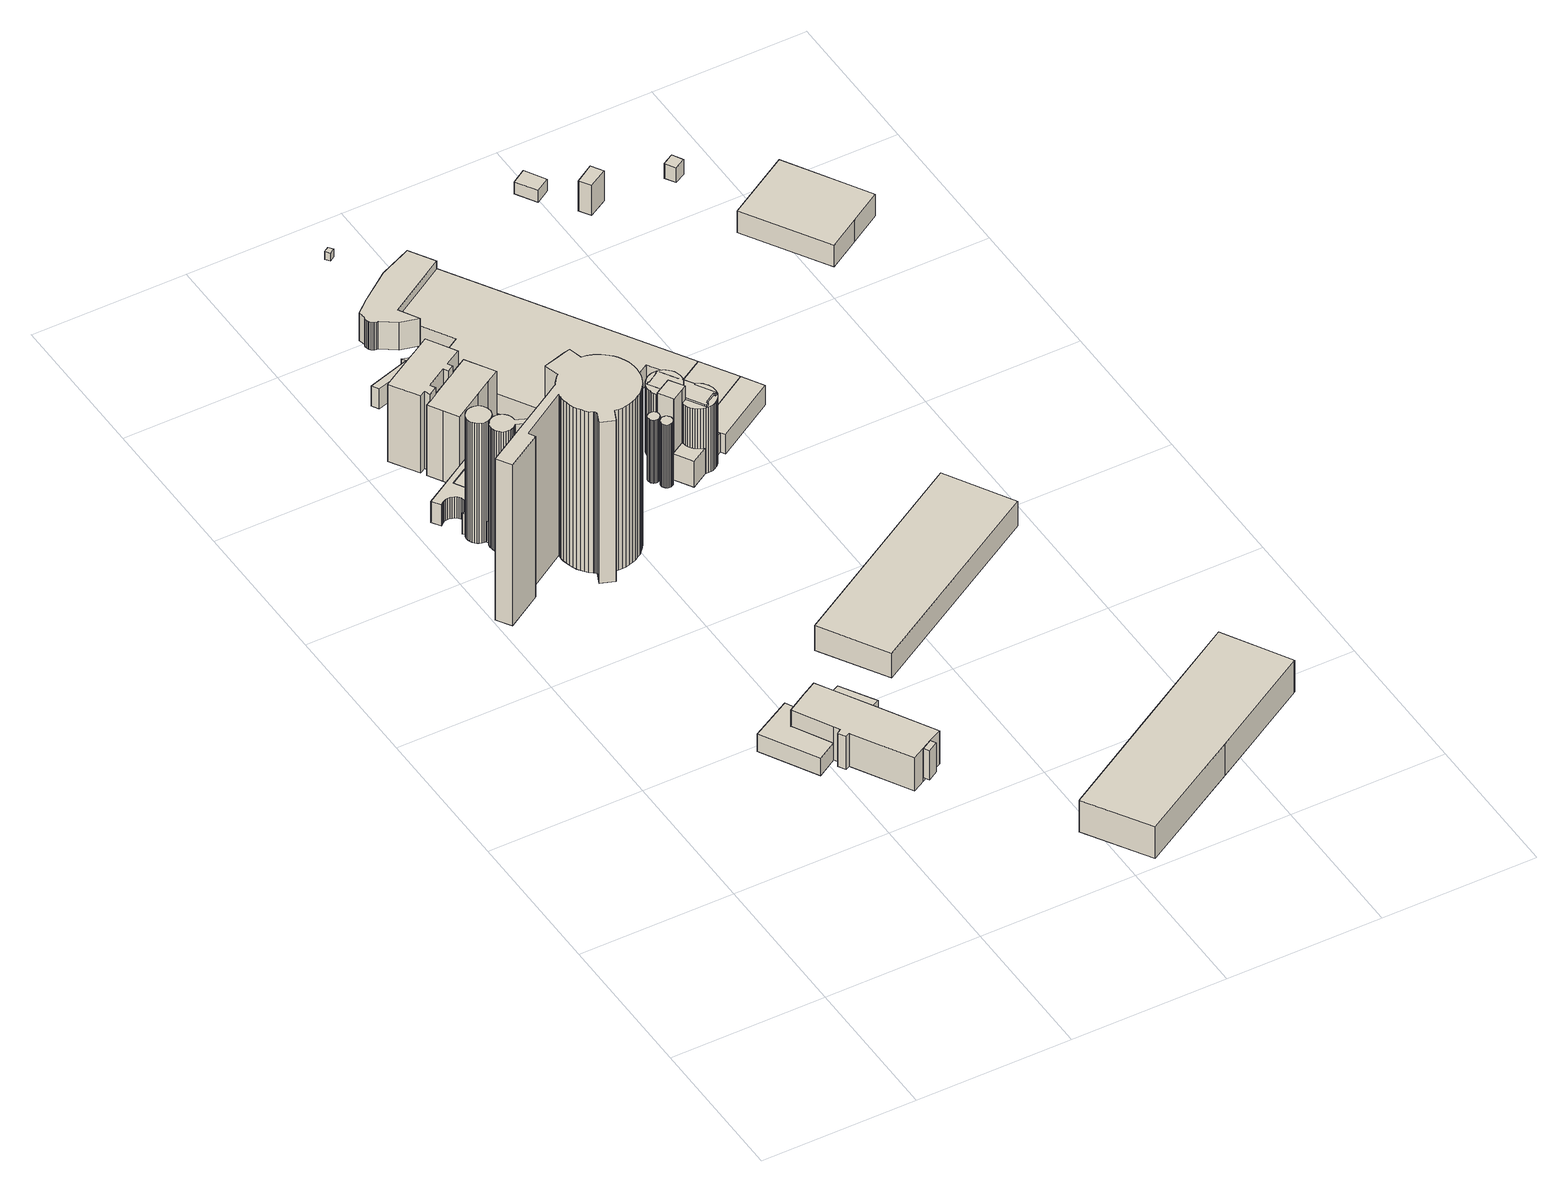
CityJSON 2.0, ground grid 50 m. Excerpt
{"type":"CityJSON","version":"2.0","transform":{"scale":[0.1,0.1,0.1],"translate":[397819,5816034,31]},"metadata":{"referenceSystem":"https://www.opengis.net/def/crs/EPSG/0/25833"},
"CityObjects":{
"building1":{"type":"Building","attributes":{"Gemeindeschluessel":"11000011","BezugspunktDach":"2200","function":"31001_2142","measuredHeight":44.64,"storeysAboveGround":2},"address":[{"country":"Germany","locality":"Berlin","thoroughfareNumber":"9 (28)","thoroughfareName":"Köpenicker Chaussee"}],"geometry":[{"type":"Solid","lod":"1","boundaries":[[[[0,1,2,3,4,5,6,7,8,9,10,11,12,13,14,15,16,17,18,19,20,21,22,23,24,25,26,27,28,29,30,31,32,33,34,35]],[[36,37,38,39,40,41,42,43,44,45,46,47,48,49,50,51,52,53,54,55,56,57,58,59,60,61,62,63,64,65,66,67,68,69,70,71]],[[36,71,35,34]],[[37,36,34,33]],[[38,37,33,32]],[[39,38,32,31]],[[40,39,31,30]],[[41,40,30,29]],[[42,41,29,28]],[[43,42,28,27]],[[44,43,27,26]],[[45,44,26,25]],[[46,45,25,24]],[[47,46,24,23]],[[48,47,23,22]],[[49,48,22,21]],[[50,49,21,20]],[[51,50,20,19]],[[52,51,19,18]],[[53,52,18,17]],[[54,53,17,16]],[[55,54,16,15]],[[56,55,15,14]],[[57,56,14,13]],[[58,57,13,12]],[[59,58,12,11]],[[60,59,11,10]],[[61,60,10,9]],[[62,61,9,8]],[[63,62,8,7]],[[64,63,7,6]],[[65,64,6,5]],[[66,65,5,4]],[[67,66,4,3]],[[68,67,3,2]],[[69,68,2,1]],[[70,69,1,0]],[[71,70,0,35]]]]}]},
"building2":{"type":"Building","attributes":{"Gemeindeschluessel":"11000011","function":"31001_2200"},"address":[{"country":"Germany","locality":"Berlin","thoroughfareNumber":"11 (6)","thoroughfareName":"Köpenicker Chaussee"}],"children":["building2-1","building2-2","building2-3"]},
"building2-1":{"type":"BuildingPart","attributes":{"BezugspunktDach":"2200","measuredHeight":12.26,"storeysAboveGround":3},"parents":["building2"],"geometry":[{"type":"MultiSurface","lod":"1","boundaries":[[[72,73,74,75,76,77,78,79,80,81,82,83,84,85]],[[86,87,88,89,90,91,92,93,94,95,96,97,98,99]],[[86,100,101,85,84]],[[87,86,84,83]],[[88,87,83,82]],[[89,88,82,81]],[[90,89,81,80]],[[91,90,80,79]],[[92,91,102,103,78]],[[93,92,78,77]],[[94,93,77,76]],[[95,94,76,75]],[[96,95,75,74]],[[97,96,74,73]],[[98,97,73,72]],[[101,104,98,72,85]],[[99,101,100,86]],[[79,78,103,102]],[[99,98,104,101]]]}]},
"building2-2":{"type":"BuildingPart","attributes":{"BezugspunktDach":"2200","measuredHeight":6.41,"storeysAboveGround":3},"parents":["building2"],"geometry":[{"type":"Solid","lod":"1","boundaries":[[[[105,104,101,100,106,107]],[[108,86,99,98,109,110]],[[108,110,107,106]],[[86,108,106,100]],[[99,86,99,101]],[[109,98,104,105]],[[110,109,105,107]],[[100,101,99,86]],[[98,99,101,104]]]]}]},
"building2-3":{"type":"BuildingPart","attributes":{"BezugspunktDach":"2200","measuredHeight":10.76,"storeysAboveGround":3},"parents":["building2"],"geometry":[{"type":"MultiSurface","lod":"1","boundaries":[[[111,112,79,78]],[[102,113,114,103]],[[113,102,79,112]],[[114,113,112,111]],[[103,114,111,78]],[[102,103,78,79,115]]]}]},
"building3":{"type":"Building","attributes":{"Gemeindeschluessel":"11000011","BezugspunktDach":"2200","function":"31001_2142","measuredHeight":44.87,"storeysAboveGround":2},"address":[{"country":"Germany","locality":"Berlin","thoroughfareNumber":"9 (26)","thoroughfareName":"Köpenicker Chaussee"}],"geometry":[{"type":"Solid","lod":"1","boundaries":[[[[116,117,118,119,120,121,122,123,124,125,126,127,128,129,130,131,132,133,134,135,136,137,138,139,140,141,142,143,144,145,146,147,148,149,11,150,151,152,153,154,155]],[[156,157,158,159,160,161,162,163,164,165,166,167,168,169,170,171,172,173,174,175,176,177,178,179,180,181,182,183,184,185,186,187,188,189,190,191,192,193,194,195,196]],[[156,196,155,154]],[[157,156,154,153]],[[158,157,153,152]],[[159,158,152,151]],[[160,159,151,150]],[[161,160,150,11]],[[162,161,11,149]],[[163,162,149,148]],[[164,163,148,147]],[[165,164,147,146]],[[166,165,146,145]],[[167,166,145,144]],[[168,167,144,143]],[[169,168,143,142]],[[170,169,142,141]],[[171,170,141,140]],[[172,171,140,139]],[[173,172,139,138]],[[174,173,138,137]],[[175,174,137,136]],[[176,175,136,135]],[[177,176,135,134]],[[178,177,134,133]],[[179,178,133,132]],[[180,179,132,131]],[[181,180,131,130]],[[182,181,130,129]],[[183,182,129,128]],[[184,183,128,127]],[[185,184,127,126]],[[186,185,126,125]],[[187,186,125,124]],[[188,187,124,123]],[[189,188,123,122]],[[190,189,122,121]],[[191,190,121,120]],[[192,191,120,119]],[[193,192,119,118]],[[194,193,118,117]],[[195,194,117,116]],[[196,195,116,155]]]]}]},
"building4":{"type":"Building","attributes":{"Gemeindeschluessel":"11000011","BezugspunktDach":"2200","function":"31001_2142","measuredHeight":59.9,"storeysAboveGround":1},"address":[{"country":"Germany","locality":"Berlin","thoroughfareNumber":"9 (20)","thoroughfareName":"Köpenicker Chaussee"}],"geometry":[{"type":"Solid","lod":"1","boundaries":[[[[197,198,199,200,201,202,203,204,205,206,207,208,209,210,211,212,213,214,215,216,217,218,219,220,221,222,223,224,225,226,227,228,229,230,231,232,233,234,235,236,237,238,239,240,241,242,243,244,245,246,247,248,249,250,251,252,253,254,255,256,257,258,259,260,261,262,263,264,265,266]],[[267,268,269,270,271,272,273,274,275,276,277,278,279,280,281,282,283,284,285,286,287,288,289,290,291,292,293,294,295,296,297,298,299,300,301,302,303,304,305,306,307,308,309,310,311,312,313,314,315,316,317,318,319,320,321,322,323,324,325,326,327,328,329,330,331,332,333,334,335,336]],[[267,336,266,265]],[[268,267,265,264]],[[269,268,264,263]],[[270,269,263,262]],[[271,270,262,261]],[[272,271,261,260]],[[273,272,260,259]],[[274,273,259,258]],[[275,274,258,257]],[[276,275,257,256]],[[277,276,256,255]],[[278,277,255,254]],[[279,278,254,253]],[[280,279,253,252]],[[281,280,252,251]],[[282,281,251,250]],[[283,282,250,249]],[[284,283,249,248]],[[285,284,248,247]],[[286,285,247,246]],[[287,286,246,245]],[[288,287,245,244]],[[289,288,244,243]],[[290,289,243,242]],[[291,290,242,241]],[[292,291,241,240]],[[293,292,240,239]],[[294,293,239,238]],[[295,294,238,237]],[[296,295,237,236]],[[297,296,236,235]],[[298,297,235,234]],[[299,298,234,233]],[[300,299,233,232]],[[301,300,232,231]],[[302,301,231,230]],[[303,302,230,229]],[[304,303,229,228]],[[305,304,228,227]],[[306,305,227,226]],[[307,306,226,225]],[[308,307,225,224]],[[309,308,224,223]],[[310,309,223,222]],[[311,310,222,221]],[[312,311,221,220]],[[313,312,220,219]],[[314,313,219,218]],[[315,314,218,217]],[[316,315,217,216]],[[317,316,216,215]],[[318,317,215,214]],[[319,318,214,213]],[[320,319,213,212]],[[321,320,212,211]],[[322,321,211,210]],[[323,322,210,209]],[[324,323,209,208]],[[325,324,208,207]],[[326,325,207,206]],[[327,326,206,205]],[[328,327,205,204]],[[329,328,204,203]],[[330,329,203,202]],[[331,330,202,201]],[[332,331,201,200]],[[333,332,200,199]],[[334,333,199,198]],[[335,334,198,197]],[[336,335,197,266]]]]}]},
"building5":{"type":"Building","attributes":{"Gemeindeschluessel":"11000011","function":"31001_2142"},"address":[{"country":"Germany","locality":"Berlin","thoroughfareNumber":"9 (19)","thoroughfareName":"Köpenicker Chaussee"}],"children":["building5-1","building5-2","building5-3"]},
"building5-1":{"type":"BuildingPart","attributes":{"BezugspunktDach":"2200","measuredHeight":20.44,"storeysAboveGround":2},"parents":["building5"],"geometry":[{"type":"MultiSurface","lod":"1","boundaries":[[[337,338,339,340,341,342]],[[343,344,345,346,347,348]],[[343,348,342,341]],[[344,343,341,340]],[[345,344,340,339]],[[346,345,339,338]],[[349,350,338,337]],[[347,346,174,175]],[[348,347,337,342]],[[175,174,350,349]]]}]},
"building5-2":{"type":"BuildingPart","attributes":{"BezugspunktDach":"2200","measuredHeight":7.85,"storeysAboveGround":2},"parents":["building5"],"geometry":[{"type":"MultiSurface","lod":"1","boundaries":[[[351,352,353,354,355,356,357,358,359,360,361,362,363,364,365,366,367,368,369,370,371,372,373,374,375,376,377,371,378,379,380,381,382,383,384,385,386,387,388,389,390,391,392,393,394,395,396,397,398,399,400,401,395,402,403,404,405,406,407,408,409,410,411,412,413,350,349,414,415,416,417,418,419]],[[420,421,422,423,424,175,174,173,172,171,170,169,168,167,166,165,164,163,162,161,160,159,158,425,426,427,161,428,429,430,431,432,433,434,435,436,437,438,439,440,441,442,443,444,445,446,447,448,449,450,451,445,452,453,454,455,456,457,458,459,460,461,462,463,464,465,466,467,468,469,470,471,472]],[[420,472,419,418]],[[421,420,418,417]],[[423,422,416,415]],[[424,423,415,414]],[[175,424,414,349]],[[173,174,350,413]],[[172,173,413,412]],[[171,172,412,411]],[[170,171,411,410]],[[169,170,410,409]],[[168,169,409,408]],[[167,168,408,407]],[[166,167,407,406]],[[165,166,406,405]],[[164,165,405,404]],[[163,164,404,403]],[[162,163,403,402]],[[161,162,402,395]],[[160,161,395,401]],[[159,160,401,400]],[[158,159,400,399]],[[425,158,399,398]],[[426,425,398,397]],[[427,426,397,396]],[[161,427,396,395]],[[428,161,395,394]],[[429,428,394,393]],[[430,429,393,392]],[[431,430,392,391]],[[432,431,391,390]],[[433,432,390,389]],[[434,433,389,388]],[[435,434,388,387]],[[436,435,387,386]],[[437,436,386,385]],[[438,437,385,384]],[[439,438,384,383]],[[440,439,383,382]],[[441,440,382,381]],[[442,441,381,380]],[[443,442,380,379]],[[444,443,379,378]],[[445,444,378,371]],[[446,445,371,377]],[[447,446,377,376]],[[448,447,376,375]],[[449,448,375,374]],[[450,449,374,373]],[[451,450,373,372]],[[445,451,372,371]],[[452,445,371,370]],[[453,452,370,369]],[[454,453,369,368]],[[455,454,368,367]],[[456,455,367,366]],[[457,456,366,365]],[[458,457,365,364]],[[459,458,364,363]],[[460,459,363,362]],[[461,460,362,361]],[[462,461,361,360]],[[463,462,360,359]],[[464,463,359,358]],[[465,464,358,357]],[[466,465,357,356]],[[467,466,356,355]],[[468,467,355,354]],[[469,468,354,353]],[[470,469,353,352]],[[471,470,352,351]],[[472,471,351,419]],[[422,421,417,416]],[[175,473,349,350,174]]]}]},
"building5-3":{"type":"BuildingPart","attributes":{"BezugspunktDach":"2200","measuredHeight":7.86,"storeysAboveGround":2},"parents":["building5"],"geometry":[{"type":"MultiSurface","lod":"1","boundaries":[[[416,474,475,476,477,417]],[[478,479,480,481,482,483]],[[478,483,417,477]],[[479,478,477,476]],[[480,479,476,475]],[[481,480,475,474]],[[482,481,474,416]],[[483,482,422,421]],[[421,422,416,417]]]}]},
"building6":{"type":"Building","attributes":{"Gemeindeschluessel":"11000011","BezugspunktDach":"2200","function":"51009_1610","measuredHeight":11.02,"storeysAboveGround":0},"address":[{"country":"Germany","locality":"Berlin"}],"geometry":[{"type":"Solid","lod":"1","boundaries":[[[[81,484,485,82]],[[486,487,488,489]],[[486,489,82,485]],[[487,486,485,484]],[[488,487,484,81]],[[489,488,81,82]]]]}]},
"building7":{"type":"Building","attributes":{"Gemeindeschluessel":"11000011","BezugspunktDach":"2200","function":"31001_2111","measuredHeight":28.66,"storeysAboveGround":1},"address":[{"country":"Germany","locality":"Berlin","thoroughfareNumber":"9 (25)","thoroughfareName":"Köpenicker Chaussee"}],"geometry":[{"type":"Solid","lod":"1","boundaries":[[[[490,491,492,493,494,495,496,497,498,499,500,501,502,503]],[[504,505,506,507,508,509,510,511,512,513,514,515,516,517]],[[504,517,503,502]],[[505,504,502,501]],[[506,505,501,500]],[[507,506,500,499]],[[508,507,499,498]],[[509,508,498,497]],[[510,509,497,496]],[[511,510,496,495]],[[512,511,495,494]],[[513,512,494,493]],[[514,513,493,492]],[[515,514,492,491]],[[516,515,491,490]],[[517,516,490,503]]]]}]},
"building8":{"type":"Building","attributes":{"Gemeindeschluessel":"11000011","function":"31001_2111"},"address":[{"country":"Germany","locality":"Berlin","thoroughfareNumber":"9 (16)","thoroughfareName":"Köpenicker Chaussee"}],"children":["building8-1","building8-2"]},
"building8-1":{"type":"BuildingPart","attributes":{"BezugspunktDach":"2200","measuredHeight":29.69,"storeysAboveGround":1},"parents":["building8"],"geometry":[{"type":"Solid","lod":"1","boundaries":[[[[518,519,520,521,522,523,524,525,526,527,528,529]],[[514,530,531,532,509,533,534,535,536,537,538,539]],[[514,539,529,528]],[[530,514,528,527]],[[531,530,527,526]],[[532,531,526,525]],[[509,532,525,524]],[[533,509,524,523]],[[534,533,523,522]],[[535,534,522,521]],[[536,535,521,520],[540,541,542,543,544,535]],[[537,536,520,519]],[[538,537,519,518]],[[539,538,518,529]],[[542,541,540,543]],[[540,535,544,543]]]]}]},
"building8-2":{"type":"BuildingPart","attributes":{"BezugspunktDach":"2200","measuredHeight":11.28,"storeysAboveGround":1},"parents":["building8"],"geometry":[{"type":"MultiSurface","lod":"1","boundaries":[[[545,546,547,548,549,544,543,542]],[[540,535,550,551,552,553,554,541]],[[550,535,544,549]],[[551,550,549,548]],[[552,551,548,547]],[[553,552,547,546]],[[554,553,546,545]],[[541,554,545,542]],[[540,541,542,543]],[[540,543,544,535,555]]]}]},
"building9":{"type":"Building","attributes":{"Gemeindeschluessel":"11000011","BezugspunktDach":"2200","function":"31001_2111","measuredHeight":7.75,"storeysAboveGround":2},"address":[{"country":"Germany","locality":"Berlin","thoroughfareNumber":"9 (18)","thoroughfareName":"Köpenicker Chaussee"}],"geometry":[{"type":"Solid","lod":"1","boundaries":[[[[556,557,558,559,560,561,562,563,564,565]],[[482,481,480,566,567,568,569,570,571,572]],[[482,572,565,564]],[[481,482,564,563]],[[480,481,563,562]],[[566,480,562,561]],[[567,566,561,560]],[[568,567,560,559]],[[569,568,559,558]],[[570,569,558,557]],[[571,570,557,556]],[[572,571,556,565]]]]}]},
"building10":{"type":"Building","attributes":{"Gemeindeschluessel":"11000011","BezugspunktDach":"2200","function":"31001_2142","measuredHeight":23.36,"storeysAboveGround":1},"address":[{"country":"Germany","locality":"Berlin","thoroughfareNumber":"9 (6)","thoroughfareName":"Köpenicker Chaussee"}],"geometry":[{"type":"Solid","lod":"1","boundaries":[[[[573,574,575,576,577,578,579,580,581,582,583,584,585,586,587,588,589,590,591,592,593,594,595,596,597,598]],[[599,600,601,602,603,604,605,606,607,608,609,610,611,612,613,614,615,616,617,618,619,620,621,622,623,624]],[[599,624,598,597]],[[600,599,597,596]],[[601,600,596,595]],[[602,601,595,594]],[[603,602,594,593]],[[604,603,593,592]],[[605,604,592,591]],[[606,605,591,590]],[[607,606,590,589]],[[608,607,589,588]],[[609,608,588,587]],[[610,609,587,586]],[[611,610,586,585]],[[612,611,585,584]],[[613,612,584,583]],[[614,613,583,582]],[[615,614,582,581]],[[616,615,581,580]],[[617,616,580,579]],[[618,617,579,578]],[[619,618,578,577]],[[620,619,577,576]],[[621,620,576,575]],[[622,621,575,574]],[[623,622,574,573]],[[624,623,573,598]]]]}]},
"building11":{"type":"Building","attributes":{"Gemeindeschluessel":"11000011","BezugspunktDach":"2200","function":"31001_2142","measuredHeight":23.46,"storeysAboveGround":1},"address":[{"country":"Germany","locality":"Berlin","thoroughfareNumber":"9 (7)","thoroughfareName":"Köpenicker Chaussee"}],"geometry":[{"type":"Solid","lod":"1","boundaries":[[[[625,626,627,628,629,630,631,632,633,634,635,636,637,638,639,640,641,642,643,644,645,646,647,648,649,650]],[[651,652,653,654,655,656,657,658,659,660,661,662,663,664,665,666,667,668,669,670,671,672,673,674,675,676]],[[651,676,650,649]],[[652,651,649,648]],[[653,652,648,647]],[[654,653,647,646]],[[655,654,646,645]],[[656,655,645,644]],[[657,656,644,643]],[[658,657,643,642]],[[659,658,642,641]],[[660,659,641,640]],[[661,660,640,639]],[[662,661,639,638]],[[663,662,638,637]],[[664,663,637,636]],[[665,664,636,635]],[[666,665,635,634]],[[667,666,634,633]],[[668,667,633,632]],[[669,668,632,631]],[[670,669,631,630]],[[671,670,630,629]],[[672,671,629,628]],[[673,672,628,627]],[[674,673,627,626]],[[675,674,626,625]],[[676,675,625,650]]]]}]},
"building12":{"type":"Building","attributes":{"Gemeindeschluessel":"11000011","BezugspunktDach":"2200","function":"31001_2020","measuredHeight":10.22,"storeysAboveGround":3},"address":[{"country":"Germany","locality":"Berlin","thoroughfareNumber":"10, 9","thoroughfareName":"Köpenicker Chaussee"}],"geometry":[{"type":"Solid","lod":"1","boundaries":[[[[677,678,679,680,681,682,683,684,685,686,687,688,689,690,691,692,693,694,695]],[[696,697,698,699,700,701,702,703,704,705,706,707,708,709,710,711,712,713,714]],[[696,714,695,694]],[[697,696,694,693]],[[698,697,693,692]],[[699,698,692,691]],[[700,699,691,690]],[[701,700,690,689]],[[702,701,689,688]],[[703,702,688,687]],[[704,703,687,686]],[[705,704,686,685]],[[706,705,685,684]],[[707,706,684,683]],[[708,707,683,682]],[[709,708,682,681]],[[710,709,681,680]],[[711,710,680,679]],[[712,711,679,678]],[[713,712,678,677]],[[714,713,677,695]]]]}]},
"building13":{"type":"Building","attributes":{"Gemeindeschluessel":"11000011","BezugspunktDach":"2200","function":"31001_2521","measuredHeight":2.94,"storeysAboveGround":1},"address":[{"country":"Germany","locality":"Berlin","thoroughfareNumber":"9 (8)","thoroughfareName":"Köpenicker Chaussee"}],"geometry":[{"type":"Solid","lod":"1","boundaries":[[[[715,716,717,718]],[[719,720,721,722]],[[719,722,718,717]],[[720,719,717,716]],[[721,720,716,715]],[[722,721,715,718]]]]}]},
"building14":{"type":"Building","attributes":{"Gemeindeschluessel":"11000011","BezugspunktDach":"2200","function":"31001_2143","measuredHeight":9.58,"storeysAboveGround":1},"address":[{"country":"Germany","locality":"Berlin","thoroughfareNumber":"9 (5)","thoroughfareName":"Köpenicker Chaussee"}],"geometry":[{"type":"Solid","lod":"1","boundaries":[[[[723,724,725,726,727,728,729]],[[730,731,732,733,734,735,736]],[[730,736,729,728]],[[731,730,728,727]],[[732,731,727,726]],[[733,732,726,725]],[[734,733,725,724]],[[735,734,724,723]],[[736,735,723,729]]]]}]},
"building15":{"type":"Building","attributes":{"Gemeindeschluessel":"11000011","BezugspunktDach":"2200","function":"31001_2143","measuredHeight":7.38,"storeysAboveGround":1},"address":[{"country":"Germany","locality":"Berlin","thoroughfareNumber":"9 (1)","thoroughfareName":"Köpenicker Chaussee"}],"geometry":[{"type":"Solid","lod":"1","boundaries":[[[[737,738,739,740,741,742,743,744,745,746,747,748,749,750,751,752,753,754,755,756,757,758,759,760,761,762,763,764,765,766,767,768,769,770,771,772]],[[773,774,775,776,777,701,700,699,778,779,780,781,782,783,784,785,786,787,788,789,790,791,792,793,794,795,796,797,798,799,800,801,802,803,804,805]],[[773,805,772,771]],[[774,773,771,770]],[[775,774,770,769]],[[776,775,769,768]],[[777,776,768,767]],[[701,777,767,766]],[[700,701,766,765]],[[699,700,765,764]],[[778,699,764,763]],[[779,778,763,762]],[[780,779,762,761]],[[781,780,761,760]],[[782,781,760,759]],[[783,782,759,758]],[[784,783,758,757]],[[785,784,757,756]],[[786,785,756,755]],[[787,786,755,754]],[[788,787,754,753]],[[789,788,753,752]],[[790,789,752,751]],[[791,790,751,750]],[[792,791,750,749]],[[793,792,749,748]],[[794,793,748,747]],[[795,794,747,746]],[[796,795,746,745]],[[797,796,745,744]],[[798,797,744,743]],[[799,798,743,742]],[[800,799,742,741]],[[801,800,741,740]],[[802,801,740,739]],[[803,802,739,738]],[[804,803,738,737]],[[805,804,737,772]]]]}]},
"building16":{"type":"Building","attributes":{"Gemeindeschluessel":"11000011","BezugspunktDach":"2200","function":"31001_2140","measuredHeight":24.98,"storeysAboveGround":1},"address":[{"country":"Germany","locality":"Berlin","thoroughfareNumber":"9 (21)","thoroughfareName":"Köpenicker Chaussee"}],"geometry":[{"type":"Solid","lod":"1","boundaries":[[[[806,807,808,809,810,811,812,813,814,815,816,817,818,819,820,821,822,823,824,825,826,827,828,829,830,831,832,833,834,835,836,837,838,839,840,841,842,843,844,845,846,847]],[[848,849,850,851,852,853,854,855,856,857,858,859,860,861,862,863,864,865,866,867,868,869,870,871,872,873,874,875,876,877,878,879,880,881,882,883,884,885,886,887,888,889]],[[848,889,847,846]],[[849,848,846,845]],[[850,849,845,844]],[[851,850,844,843]],[[852,851,843,842]],[[853,852,842,841]],[[854,853,841,840]],[[855,854,840,839]],[[856,855,839,838]],[[857,856,838,837]],[[858,857,837,836]],[[859,858,836,835]],[[860,859,835,834]],[[861,860,834,833]],[[862,861,833,832]],[[863,862,832,831]],[[864,863,831,830]],[[865,864,830,829]],[[866,865,829,828]],[[867,866,828,827]],[[868,867,827,826]],[[869,868,826,825]],[[870,869,825,824]],[[871,870,824,823]],[[872,871,823,822]],[[873,872,822,821]],[[874,873,821,820]],[[875,874,820,819]],[[876,875,819,818]],[[877,876,818,817]],[[878,877,817,816]],[[879,878,816,815]],[[880,879,815,814]],[[881,880,814,813]],[[882,881,813,812]],[[883,882,812,811]],[[884,883,811,810]],[[885,884,810,809]],[[886,885,809,808]],[[887,886,808,807]],[[888,887,807,806]],[[889,888,806,847]]]]}]},
"building17":{"type":"Building","attributes":{"Gemeindeschluessel":"11000011","function":"31001_2111"},"address":[{"country":"Germany","locality":"Berlin","thoroughfareNumber":"9 (4)","thoroughfareName":"Köpenicker Chaussee"}],"children":["building17-1","building17-2"]},
"building17-1":{"type":"BuildingPart","attributes":{"BezugspunktDach":"2200","measuredHeight":26.14,"storeysAboveGround":1},"parents":["building17"],"geometry":[{"type":"MultiSurface","lod":"1","boundaries":[[[890,891,892,893,894,895,896,897,898,899,900,901,902,824,903,904,905,906,907,908,909,910,911,912]],[[913,914,915,916,917,918,919,920,921,870,922,923,924,925,926,927,928,929,930,734,931,733,932,933]],[[913,933,912,911]],[[914,913,911,910]],[[915,914,910,909]],[[916,915,909,908]],[[917,916,908,907]],[[918,917,907,906]],[[919,918,906,905]],[[920,919,905,904]],[[921,920,904,903]],[[870,921,903,824]],[[922,870,824,902]],[[923,922,902,901]],[[924,923,901,900]],[[925,924,900,899]],[[926,925,899,898]],[[927,926,898,897]],[[928,927,897,896]],[[929,928,896,895]],[[930,929,895,894]],[[734,930,894,893]],[[931,734,893,892]],[[733,931,892,891]],[[932,934,935,890]],[[933,932,890,912]],[[733,891,935,934]]]}]},
"building17-2":{"type":"BuildingPart","attributes":{"BezugspunktDach":"2200","measuredHeight":29.32,"storeysAboveGround":1},"parents":["building17"],"geometry":[{"type":"MultiSurface","lod":"1","boundaries":[[[936,937,938,939,940,941,942]],[[882,934,733,732,731,730,943]],[[882,943,942,941]],[[934,882,941,940]],[[891,935,940,939]],[[732,733,939,938]],[[731,732,938,937]],[[730,731,937,936]],[[943,730,936,942]],[[944,733,934,935,891]]]}]},
"building18":{"type":"Building","attributes":{"Gemeindeschluessel":"11000011","BezugspunktDach":"2200","function":"31001_2140","measuredHeight":24.39,"storeysAboveGround":1},"address":[{"country":"Germany","locality":"Berlin","thoroughfareNumber":"9 (22)","thoroughfareName":"Köpenicker Chaussee"}],"geometry":[{"type":"Solid","lod":"1","boundaries":[[[[945,946,947,948,949,950,951,952,953,954,955,956,957,958,959,960,961,962,963,964,965,966,967,968,969,970,971,972,973,974,975,976,977,978,979,980,981,982,983,984,985,986,987]],[[988,989,990,991,992,993,994,995,996,997,998,922,999,1000,1001,1002,1003,1004,1005,1006,1007,1008,1009,1010,1011,1012,1013,1014,1015,1016,1017,1018,1019,1020,1021,1022,1023,1024,1025,1026,1027,1028,732]],[[988,732,987,986]],[[989,988,986,985]],[[990,989,985,984]],[[991,990,984,983]],[[992,991,983,982]],[[993,992,982,981]],[[994,993,981,980]],[[995,994,980,979]],[[996,995,979,978]],[[997,996,978,977]],[[998,997,977,976]],[[922,998,976,975]],[[999,922,975,974]],[[1000,999,974,973]],[[1001,1000,973,972]],[[1002,1001,972,971]],[[1003,1002,971,970]],[[1004,1003,970,969]],[[1005,1004,969,968]],[[1006,1005,968,967]],[[1007,1006,967,966]],[[1008,1007,966,965]],[[1009,1008,965,964]],[[1010,1009,964,963]],[[1011,1010,963,962]],[[1012,1011,962,961]],[[1013,1012,961,960]],[[1014,1013,960,959]],[[1015,1014,959,958]],[[1016,1015,958,957]],[[1017,1016,957,956]],[[1018,1017,956,955]],[[1019,1018,955,954]],[[1020,1019,954,953]],[[1021,1020,953,952]],[[1022,1021,952,951]],[[1023,1022,951,950]],[[1024,1023,950,949]],[[1025,1024,949,948]],[[1026,1025,948,947]],[[1027,1026,947,946]],[[1028,1027,946,945]],[[732,1028,945,987]]]]}]},
"building19":{"type":"Building","attributes":{"Gemeindeschluessel":"11000011","BezugspunktDach":"2200","function":"31001_2143","measuredHeight":11.82,"storeysAboveGround":1},"address":[{"country":"Germany","locality":"Berlin","thoroughfareNumber":"11, 12, 13, 14","thoroughfareName":"Köpenicker Chaussee"}],"geometry":[{"type":"Solid","lod":"1","boundaries":[[[[1029,1030,1031,1032,1033,1034,1035,1036]],[[1037,1038,1039,1040,1041,1042,1043,1044]],[[1037,1044,1036,1035]],[[1038,1037,1035,1034]],[[1039,1038,1034,1033]],[[1040,1039,1033,1032]],[[1041,1040,1032,1031]],[[1042,1041,1031,1030]],[[1043,1042,1030,1029]],[[1044,1043,1029,1036]]]]}]},
"building20":{"type":"Building","attributes":{"Gemeindeschluessel":"11000011","BezugspunktDach":"2200","function":"31001_2120","measuredHeight":7.05,"storeysAboveGround":1},"address":[{"country":"Germany","locality":"Berlin","thoroughfareNumber":"9 (3)","thoroughfareName":"Köpenicker Chaussee"}],"geometry":[{"type":"Solid","lod":"1","boundaries":[[[[1045,1046,1047,1048,1049,1050,1051,1052,1053,1054,1055]],[[1056,1057,1058,925,924,923,922,870,921,920,919]],[[1056,919,1055,1054]],[[1057,1056,1054,1053]],[[1058,1057,1053,1052]],[[925,1058,1052,1051]],[[924,925,1051,1050]],[[923,924,1050,1049]],[[922,923,1049,1048]],[[870,922,1048,1047]],[[921,870,1047,1046]],[[920,921,1046,1045]],[[919,920,1045,1055]]]]}]},
"building21":{"type":"Building","attributes":{"Gemeindeschluessel":"11000011","BezugspunktDach":"2200","function":"31001_2143","measuredHeight":9.21,"storeysAboveGround":1},"address":[{"country":"Germany","locality":"Berlin","thoroughfareNumber":"11 (1)","thoroughfareName":"Köpenicker Chaussee"}],"geometry":[{"type":"Solid","lod":"1","boundaries":[[[[1059,1060,1061,1062]],[[1063,1064,1065,1066]],[[1063,1066,1062,1061]],[[1064,1063,1061,1060]],[[1065,1064,1060,1059]],[[1066,1065,1059,1062]]]]}]},
"building22":{"type":"Building","attributes":{"Gemeindeschluessel":"11000011","function":"31001_2120"},"address":[{"country":"Germany","locality":"Berlin","thoroughfareNumber":"9 (2)","thoroughfareName":"Köpenicker Chaussee"}],"children":["building22-1","building22-2"]},
"building22-1":{"type":"BuildingPart","attributes":{"BezugspunktDach":"2200","measuredHeight":7.16,"storeysAboveGround":2},"parents":["building22"],"geometry":[{"type":"Solid","lod":"1","boundaries":[[[[1067,1068,1069,1070,1071]],[[1072,1073,1074,1058,1057]],[[1073,1072,1070,1069]],[[1074,1073,1069,1068]],[[1058,1074,1068,1067]],[[1057,1058,1067,1071]],[[1072,1057,1071,1070]]]]}]},
"building22-2":{"type":"BuildingPart","attributes":{"BezugspunktDach":"2200","measuredHeight":7.18,"storeysAboveGround":2},"parents":["building22"],"geometry":[{"type":"Solid","lod":"1","boundaries":[[[[1075,1071,1070,763,762,1076]],[[1077,1078,1072,1057,1056,1079]],[[1077,1079,1076,762]],[[1078,1077,762,763]],[[1072,1078,763,1070]],[[1057,1072,1057,1071]],[[1056,1057,1071,1075]],[[1079,1056,1075,1076]],[[1070,1071,1057,1072]]]]}]},
"building23":{"type":"Building","attributes":{"Gemeindeschluessel":"11000011","BezugspunktDach":"2200","function":"31001_2523","measuredHeight":4.31,"storeysAboveGround":1},"address":[{"country":"Germany","locality":"Berlin","thoroughfareNumber":"42 (107)","thoroughfareName":"Köpenicker Chaussee"}],"geometry":[{"type":"Solid","lod":"1","boundaries":[[[[1080,1081,1082,1083]],[[1084,1085,1086,1087]],[[1084,1087,1083,1082]],[[1085,1084,1082,1081]],[[1086,1085,1081,1080]],[[1087,1086,1080,1083]]]]}]},
"building24":{"type":"Building","attributes":{"Gemeindeschluessel":"11000011","BezugspunktDach":"2200","function":"51009_1610","measuredHeight":11.61,"storeysAboveGround":0},"address":[{"country":"Germany","locality":"Berlin"}],"geometry":[{"type":"Solid","lod":"1","boundaries":[[[[1088,1089,1090,1091,1092]],[[1093,1094,1095,1096,1097]],[[1093,1097,1092,1091]],[[1094,1093,1091,1090]],[[1095,1094,1090,1089]],[[1096,1095,1089,1088]],[[1097,1096,1088,1092]]]]}]},
"building25":{"type":"Building","attributes":{"Gemeindeschluessel":"11000011","BezugspunktDach":"2200","function":"51009_1610","measuredHeight":5.48,"storeysAboveGround":0},"address":[{"country":"Germany","locality":"Berlin"}],"geometry":[{"type":"Solid","lod":"1","boundaries":[[[[1098,1099,1100,1101]],[[1102,1103,1104,1105]],[[1102,1105,1101,1100]],[[1103,1102,1100,1099]],[[1104,1103,1099,1098]],[[1105,1104,1098,1101]]]]}]},
"building26":{"type":"Building","attributes":{"name":"Feuerwehr","Gemeindeschluessel":"11000011","BezugspunktDach":"2200","function":"31001_3072","measuredHeight":9.04,"storeysAboveGround":1},"address":[{"country":"Germany","locality":"Berlin","thoroughfareNumber":"42 (45)","thoroughfareName":"Köpenicker Chaussee"}],"geometry":[{"type":"Solid","lod":"1","boundaries":[[[[1106,1107,1108,1109,1110]],[[1111,1112,1113,1114,1115]],[[1111,1115,1110,1109]],[[1112,1111,1109,1108]],[[1113,1112,1108,1107]],[[1114,1113,1107,1106]],[[1115,1114,1106,1110]]]]}]}
},
"vertices":[
[91,2109,493],[93,2102,493],[96,2096,493],[100,2091,493],[105,2086,493],[111,2083,493],[118,2080,493],[124,2079,493],[131,2079,493],[137,2080,493],[142,2082,493],[147,2084,493],[151,2087,493],[155,2091,493],[159,2095,493],[162,2101,493],[164,2108,493],[165,2114,493],[164,2121,493],[163,2127,493],[160,2133,493],[157,2139,493],[152,2144,493],[147,2148,493],[141,2151,493],[134,2153,493],[128,2153,493],[121,2153,493],[115,2151,493],[109,2149,493],[104,2145,493],[100,2141,493],[96,2136,493],[93,2129,493],[91,2123,493],[90,2116,493],[91,2123,47],[93,2129,47],[96,2136,47],[100,2141,47],[104,2145,47],[109,2149,47],[115,2151,47],[121,2153,47],[128,2153,47],[134,2153,47],[141,2151,47],[147,2148,47],[152,2144,47],[157,2139,47],[160,2133,47],[163,2127,47],[164,2121,47],[165,2114,47],[164,2108,47],[162,2101,47],[159,2095,47],[155,2091,47],[151,2087,47],[147,2084,47],[142,2082,47],[137,2080,47],[131,2079,47],[124,2079,47],[118,2080,47],[111,2083,47],[105,2086,47],[100,2091,47],[96,2096,47],[93,2102,47],[91,2109,47],[90,2116,47],
[516,831,142],[527,812,142],[513,803,142],[526,779,142],[541,786,142],[645,605,142],[685,627,142],[719,647,142],[762,668,142],[657,852,142],[593,964,142],[562,1017,142],[512,989,142],[450,952,142],[512,989,19],[562,1017,19],[593,964,19],[657,852,19],[762,668,19],[719,647,19],[685,627,19],[645,605,19],[541,786,19],[526,779,19],[513,803,19],[527,812,19],[516,831,19],[450,952,19],[512,989,83],[450,952,83],[719,647,34],[685,627,34],[516,831,83],
[452,793,83],[484,1043,83],[352,970,83],[484,1043,19],[452,793,19],[352,970,19],
[696,609,142],[729,629,142],[729,629,34],[696,609,34],[719,647,58],
[130,2049,493],[131,2042,493],[133,2036,493],[137,2031,493],[141,2026,493],[146,2022,493],[152,2019,493],[159,2017,493],[166,2016,493],[172,2016,493],[179,2018,493],[185,2021,493],[190,2025,493],[195,2029,493],[287,1991,493],[302,1985,493],[304,1991,493],[307,1997,493],[309,2002,493],[307,2003,493],[216,2042,493],[203,2047,493],[203,2054,493],[202,2061,493],[200,2067,493],[197,2073,493],[192,2078,493],[187,2083,493],[181,2086,493],[175,2088,493],[168,2089,493],[162,2089,493],[156,2088,493],[152,2086,493],[143,2081,493],[139,2077,493],[136,2073,493],[133,2068,493],[130,2062,493],[129,2055,493],[130,2062,45],[133,2068,45],[136,2073,45],[139,2077,45],[143,2081,45],[147,2084,45],[152,2086,45],[156,2088,45],[162,2089,45],[168,2089,45],[175,2088,45],[181,2086,45],[187,2083,45],[192,2078,45],[197,2073,45],[200,2067,45],[202,2061,45],[203,2054,45],[203,2047,45],[216,2042,45],[307,2003,45],[309,2002,45],[307,1997,45],[304,1991,45],[302,1985,45],[287,1991,45],[195,2029,45],[190,2025,45],[185,2021,45],[179,2018,45],[172,2016,45],[166,2016,45],[159,2017,45],[152,2019,45],[146,2022,45],[141,2026,45],[137,2031,45],[133,2036,45],[131,2042,45],[130,2049,45],[129,2055,45],
[37,1776,608],[153,1847,608],[142,1867,608],[297,1964,608],[297,1958,608],[296,1953,608],[296,1948,608],[297,1936,608],[299,1924,608],[302,1912,608],[306,1900,608],[311,1889,608],[318,1879,608],[325,1869,608],[333,1860,608],[343,1852,608],[346,1850,608],[349,1848,608],[352,1846,608],[335,1807,608],[379,1790,608],[396,1829,608],[409,1827,608],[422,1827,608],[435,1828,608],[448,1831,608],[460,1835,608],[472,1840,608],[483,1847,608],[494,1854,608],[504,1863,608],[512,1873,608],[520,1884,608],[526,1895,608],[531,1907,608],[535,1920,608],[537,1933,608],[538,1946,608],[537,1959,608],[536,1972,608],[533,1983,608],[528,1995,608],[523,2005,608],[517,2016,608],[510,2025,608],[501,2034,608],[492,2042,608],[482,2049,608],[472,2055,608],[464,2059,608],[455,2062,608],[447,2065,608],[438,2067,608],[429,2068,608],[419,2112,608],[399,2107,608],[372,2099,608],[325,2087,608],[337,2038,608],[331,2033,608],[325,2026,608],[320,2020,608],[315,2013,608],[311,2006,608],[307,2003,608],[306,2003,608],[289,1993,608],[287,1991,608],[126,1894,608],[8,1822,608],[126,1894,9],[287,1991,9],[289,1993,9],[306,2003,9],[307,2003,9],[311,2006,9],[315,2013,9],[320,2020,9],[325,2026,9],[331,2033,9],[337,2038,9],[325,2087,9],[372,2099,9],[399,2107,9],[419,2112,9],[429,2068,9],[438,2067,9],[447,2065,9],[455,2062,9],[464,2059,9],[472,2055,9],[482,2049,9],[492,2042,9],[501,2034,9],[510,2025,9],[517,2016,9],[523,2005,9],[528,1995,9],[533,1983,9],[536,1972,9],[537,1959,9],[538,1946,9],[537,1933,9],[535,1920,9],[531,1907,9],[526,1895,9],[520,1884,9],[512,1873,9],[504,1863,9],[494,1854,9],[483,1847,9],[472,1840,9],[460,1835,9],[448,1831,9],[435,1828,9],[422,1827,9],[409,1827,9],[396,1829,9],[379,1790,9],[335,1807,9],[352,1846,9],[349,1848,9],[346,1850,9],[343,1852,9],[333,1860,9],[325,1869,9],[318,1879,9],[311,1889,9],[306,1900,9],[302,1912,9],[299,1924,9],[297,1936,9],[296,1948,9],[296,1953,9],[297,1958,9],[297,1964,9],[142,1867,9],[153,1847,9],[37,1776,9],[8,1822,9],
[216,2042,249],[203,2047,249],[202,2043,249],[200,2038,249],[198,2033,249],[195,2029,249],[198,2033,44],[200,2038,44],[202,2043,44],[203,2047,44],[216,2042,44],[195,2029,44],[216,2042,123],[203,2047,123],
[58,2200,123],[63,2205,123],[68,2209,123],[74,2212,123],[80,2214,123],[87,2215,123],[94,2215,123],[100,2213,123],[106,2211,123],[112,2207,123],[116,2203,123],[120,2198,123],[122,2192,123],[124,2187,123],[125,2181,123],[125,2175,123],[124,2169,123],[122,2163,123],[118,2158,123],[114,2153,123],[109,2149,123],[103,2146,123],[97,2143,123],[91,2142,123],[96,2136,123],[100,2141,123],[104,2145,123],[115,2151,123],[121,2153,123],[128,2153,123],[134,2153,123],[141,2151,123],[147,2148,123],[152,2144,123],[157,2139,123],[160,2133,123],[163,2127,123],[164,2121,123],[165,2114,123],[164,2108,123],[162,2101,123],[159,2095,123],[155,2091,123],[151,2087,123],[147,2084,123],[142,2082,123],[137,2080,123],[131,2079,123],[136,2073,123],[139,2077,123],[143,2081,123],[152,2086,123],[156,2088,123],[162,2089,123],[168,2089,123],[175,2088,123],[181,2086,123],[187,2083,123],[192,2078,123],[197,2073,123],[200,2067,123],[202,2061,123],[203,2054,123],[252,2062,123],[132,2263,123],[305,2367,123],[300,2386,123],[184,2316,123],[40,2228,123],[184,2316,45],[300,2386,45],[305,2367,45],[132,2263,45],[252,2062,45],[131,2079,45],[137,2080,45],[142,2082,45],[151,2087,45],[155,2091,45],[159,2095,45],[162,2101,45],[164,2108,45],[165,2114,45],[164,2121,45],[163,2127,45],[160,2133,45],[157,2139,45],[152,2144,45],[147,2148,45],[141,2151,45],[134,2153,45],[128,2153,45],[121,2153,45],[115,2151,45],[109,2149,45],[104,2145,45],[100,2141,45],[96,2136,45],[91,2142,45],[97,2143,45],[103,2146,45],[114,2153,45],[118,2158,45],[122,2163,45],[124,2169,45],[125,2175,45],[125,2181,45],[124,2187,45],[122,2192,45],[120,2198,45],[116,2203,45],[112,2207,45],[106,2211,45],[100,2213,45],[94,2215,45],[87,2215,45],[80,2214,45],[74,2212,45],[68,2209,45],[63,2205,45],[58,2200,45],[40,2228,45],[216,2042,71],
[332,2383,123],[380,2411,123],[370,2428,123],[328,2403,123],[328,2403,44],[370,2428,44],[380,2411,44],[332,2383,44],[305,2367,44],[300,2386,44],
[679,863,142],[613,973,142],[613,973,32],[679,863,32],[657,852,32],[593,964,32],
[121,2422,330],[140,2433,330],[148,2415,330],[175,2432,330],[165,2448,330],[233,2488,330],[242,2473,330],[262,2485,330],[253,2500,330],[306,2531,330],[253,2622,330],[200,2590,330],[179,2578,330],[67,2511,330],[179,2578,43],[200,2590,43],[253,2622,43],[306,2531,43],[253,2500,43],[262,2485,43],[242,2473,43],[233,2488,43],[165,2448,43],[175,2432,43],[148,2415,43],[140,2433,43],[121,2422,43],[67,2511,43],
[158,2360,305],[184,2316,305],[277,2372,305],[328,2403,305],[370,2428,305],[315,2517,305],[262,2485,305],[257,2482,305],[223,2461,305],[159,2422,305],[148,2415,305],[131,2405,305],[159,2422,43],[223,2461,43],[257,2482,43],[315,2517,43],[370,2428,43],[328,2403,43],[277,2372,43],[184,2316,43],[158,2360,43],[131,2405,43],[314,2394,43],[300,2386,43],[300,2386,156],[314,2394,156],[328,2403,156],
[305,2367,156],[372,2099,156],[399,2107,156],[343,2341,156],[332,2383,156],[332,2383,43],[343,2341,43],[399,2107,43],[372,2099,43],[305,2367,43],[325,2401,43],
[252,2062,122],[260,2048,122],[321,2084,122],[318,2088,122],[393,2133,122],[509,2202,122],[380,2411,122],[332,2383,122],[305,2367,122],[132,2263,122],[509,2202,44],[393,2133,44],[318,2088,44],[321,2084,44],[260,2048,44],[252,2062,44],[132,2263,44],
[649,2065,279],[650,2061,279],[653,2058,279],[656,2055,279],[660,2054,279],[664,2053,279],[668,2053,279],[672,2054,279],[676,2056,279],[679,2059,279],[682,2062,279],[683,2066,279],[684,2071,279],[683,2075,279],[682,2079,279],[679,2083,279],[675,2086,279],[671,2088,279],[667,2088,279],[662,2088,279],[658,2087,279],[654,2084,279],[651,2081,279],[649,2077,279],[648,2073,279],[648,2069,279],[648,2073,45],[649,2077,45],[651,2081,45],[654,2084,45],[658,2087,45],[662,2088,45],[667,2088,45],[671,2088,45],[675,2086,45],[679,2083,45],[682,2079,45],[683,2075,45],[684,2071,45],[683,2066,45],[682,2062,45],[679,2059,45],[676,2056,45],[672,2054,45],[668,2053,45],[664,2053,45],[660,2054,45],[656,2055,45],[653,2058,45],[650,2061,45],[649,2065,45],[648,2069,45],
[670,2030,280],[672,2026,280],[675,2022,280],[678,2020,280],[682,2018,280],[686,2017,280],[691,2018,280],[695,2019,280],[699,2021,280],[702,2024,280],[704,2028,280],[705,2032,280],[705,2037,280],[705,2041,280],[703,2045,280],[700,2048,280],[697,2051,280],[693,2053,280],[688,2054,280],[683,2054,280],[679,2052,280],[675,2050,280],[672,2046,280],[670,2042,280],[669,2038,280],[669,2034,280],[669,2038,45],[670,2042,45],[672,2046,45],[675,2050,45],[679,2052,45],[683,2054,45],[688,2054,45],[693,2053,45],[697,2051,45],[700,2048,45],[703,2045,45],[705,2041,45],[705,2037,45],[705,2032,45],[704,2028,45],[702,2024,45],[699,2021,45],[695,2019,45],[691,2018,45],[686,2017,45],[682,2018,45],[678,2020,45],[675,2022,45],[672,2026,45],[670,2030,45],[669,2034,45],
[259,2963,145],[257,2959,145],[256,2954,145],[257,2948,145],[258,2943,145],[260,2939,145],[263,2935,145],[268,2932,145],[272,2929,145],[277,2928,145],[282,2928,145],[330,2895,145],[389,2881,145],[353,2943,145],[550,3064,145],[502,3143,145],[397,3096,145],[299,3024,145],[254,2986,145],[299,3024,43],[397,3096,43],[502,3143,43],[550,3064,43],[353,2943,43],[389,2881,43],[330,2895,43],[282,2928,43],[277,2928,43],[272,2929,43],[268,2932,43],[263,2935,43],[260,2939,43],[258,2943,43],[257,2948,43],[256,2954,43],[257,2959,43],[259,2963,43],[254,2986,43],
[355,3312,71],[371,3323,71],[361,3338,71],[344,3328,71],[361,3338,42],[371,3323,42],[355,3312,42],[344,3328,42],
[745,1984,141],[807,2021,141],[772,2078,141],[756,2068,141],[717,2045,141],[716,2047,141],[709,2043,141],[716,2047,45],[717,2045,45],[756,2068,45],[772,2078,45],[807,2021,45],[745,1984,45],[709,2043,45],
[158,2711,117],[297,2752,117],[538,2351,117],[541,2345,117],[546,2339,117],[551,2335,117],[557,2331,117],[563,2328,117],[570,2327,117],[578,2326,117],[585,2328,117],[591,2330,117],[597,2333,117],[603,2338,117],[607,2344,117],[611,2350,117],[613,2357,117],[614,2364,117],[614,2371,117],[613,2378,117],[610,2384,117],[606,2390,117],[667,2427,117],[718,2344,117],[848,2422,117],[910,2319,117],[980,2361,117],[550,3064,117],[353,2943,117],[389,2881,117],[448,2783,117],[390,2747,117],[386,2752,117],[275,2789,117],[283,2776,117],[145,2733,117],[283,2776,43],[275,2789,43],[386,2752,43],[390,2747,43],[448,2783,43],[980,2361,43],[910,2319,43],[848,2422,43],[718,2344,43],[667,2427,43],[606,2390,43],[610,2384,43],[613,2378,43],[614,2371,43],[614,2364,43],[613,2357,43],[611,2350,43],[607,2344,43],[603,2338,43],[597,2333,43],[591,2330,43],[585,2328,43],[578,2326,43],[570,2327,43],[563,2328,43],[557,2331,43],[551,2335,43],[546,2339,43],[541,2345,43],[538,2351,43],[297,2752,43],[158,2711,43],[145,2733,43],
[701,2151,295],[702,2144,295],[705,2136,295],[709,2130,295],[714,2123,295],[720,2118,295],[727,2114,295],[734,2110,295],[742,2108,295],[750,2107,295],[758,2107,295],[766,2108,295],[773,2111,295],[780,2114,295],[787,2119,295],[793,2124,295],[798,2131,295],[802,2137,295],[804,2145,295],[806,2152,295],[807,2159,295],[806,2166,295],[805,2173,295],[803,2179,295],[800,2186,295],[796,2193,295],[790,2199,295],[783,2204,295],[776,2209,295],[768,2212,295],[760,2213,295],[751,2214,295],[743,2213,295],[735,2210,295],[727,2207,295],[720,2202,295],[714,2196,295],[709,2190,295],[704,2182,295],[702,2175,295],[700,2167,295],[700,2159,295],[700,2167,45],[702,2175,45],[704,2182,45],[709,2190,45],[714,2196,45],[720,2202,45],[727,2207,45],[735,2210,45],[743,2213,45],[751,2214,45],[760,2213,45],[768,2212,45],[776,2209,45],[783,2204,45],[790,2199,45],[796,2193,45],[800,2186,45],[803,2179,45],[805,2173,45],[806,2166,45],[807,2159,45],[806,2152,45],[804,2145,45],[802,2137,45],[798,2131,45],[793,2124,45],[787,2119,45],[780,2114,45],[773,2111,45],[766,2108,45],[758,2107,45],[750,2107,45],[742,2108,45],[734,2110,45],[727,2114,45],[720,2118,45],[714,2123,45],[709,2130,45],[705,2136,45],[702,2144,45],[701,2151,45],[700,2159,45],
[709,2178,295],[772,2078,295],[804,2026,295],[807,2021,295],[815,2025,295],[811,2031,295],[849,2053,295],[852,2048,295],[858,2051,295],[855,2056,295],[821,2113,295],[824,2115,295],[819,2122,295],[797,2156,295],[795,2155,295],[764,2206,295],[761,2211,295],[760,2212,295],[752,2207,295],[753,2206,295],[717,2183,295],[716,2185,295],[708,2180,295],[716,2185,45],[717,2183,45],[753,2206,45],[752,2207,45],[760,2212,45],[761,2211,45],[764,2206,45],[795,2155,45],[797,2156,45],[819,2122,45],[824,2115,45],[821,2113,45],[855,2056,45],[858,2051,45],[852,2048,45],[849,2053,45],[811,2031,45],[815,2025,45],[804,2026,45],[709,2178,45],[708,2180,45],[743,2123,45],[743,2123,295],
[716,2047,338],[717,2045,338],[756,2068,338],[772,2078,338],[743,2123,338],[727,2114,338],[690,2092,338],[690,2092,45],[772,2078,263],
[757,2061,289],[758,2053,289],[761,2046,289],[765,2039,289],[770,2033,289],[775,2028,289],[781,2024,289],[788,2020,289],[796,2017,289],[803,2016,289],[811,2016,289],[819,2016,289],[827,2018,289],[834,2021,289],[841,2025,289],[847,2030,289],[852,2036,289],[856,2043,289],[860,2050,289],[862,2057,289],[863,2065,289],[863,2073,289],[862,2081,289],[860,2088,289],[856,2096,289],[852,2102,289],[847,2108,289],[841,2113,289],[834,2117,289],[827,2120,289],[819,2122,289],[811,2123,289],[803,2122,289],[796,2121,289],[788,2118,289],[781,2115,289],[775,2110,289],[769,2105,289],[765,2098,289],[761,2091,289],[758,2084,289],[756,2076,289],[756,2068,289],[756,2076,45],[758,2084,45],[761,2091,45],[765,2098,45],[769,2105,45],[775,2110,45],[781,2115,45],[788,2118,45],[796,2121,45],[803,2122,45],[811,2123,45],[827,2120,45],[834,2117,45],[841,2113,45],[847,2108,45],[852,2102,45],[856,2096,45],[860,2088,45],[862,2081,45],[863,2073,45],[863,2065,45],[862,2057,45],[860,2050,45],[856,2043,45],[852,2036,45],[847,2030,45],[841,2025,45],[834,2021,45],[827,2018,45],[819,2016,45],[811,2016,45],[803,2016,45],[796,2017,45],[788,2020,45],[781,2024,45],[775,2028,45],[770,2033,45],[765,2039,45],[761,2046,45],[758,2053,45],[757,2061,45],
[1070,10,150],[1414,211,150],[1755,411,150],[1758,413,150],[1635,623,150],[1290,418,150],[951,217,150],[945,213,150],[951,217,33],[1290,418,33],[1635,623,33],[1758,413,33],[1755,411,33],[1414,211,33],[1070,10,33],[945,213,33],
[795,2155,116],[797,2156,116],[804,2145,116],[819,2122,116],[824,2115,116],[821,2113,116],[855,2056,116],[882,2073,116],[851,2125,116],[791,2223,116],[764,2206,116],[791,2223,45],[851,2125,45],[882,2073,45],
[822,1032,124],[1446,1401,124],[1321,1612,124],[696,1240,124],[1321,1612,32],[1446,1401,32],[822,1032,32],[696,1240,32],
[882,2073,117],[891,2059,117],[1090,2180,117],[1050,2247,117],[851,2125,117],[1050,2247,45],[1090,2180,45],[891,2059,45],
[791,2223,117],[781,2241,117],[910,2319,45],[980,2361,45],[781,2241,45],
[977,3232,85],[1023,3260,85],[984,3326,85],[938,3297,85],[984,3326,41],[1023,3260,41],[977,3232,41],[938,3297,41],
[1079,3113,149],[1140,3148,149],[1128,3167,149],[1117,3186,149],[1057,3148,149],[1117,3186,38],[1128,3167,38],[1140,3148,38],[1079,3113,38],[1057,3148,38],
[1351,3112,93],[1386,3131,93],[1367,3165,93],[1332,3144,93],[1367,3165,38],[1386,3131,38],[1351,3112,38],[1332,3144,38],
[1550,2585,119],[1654,2648,119],[1757,2711,119],[1600,2971,119],[1390,2845,119],[1600,2971,39],[1757,2711,39],[1654,2648,39],[1550,2585,39],[1390,2845,39]
]}
